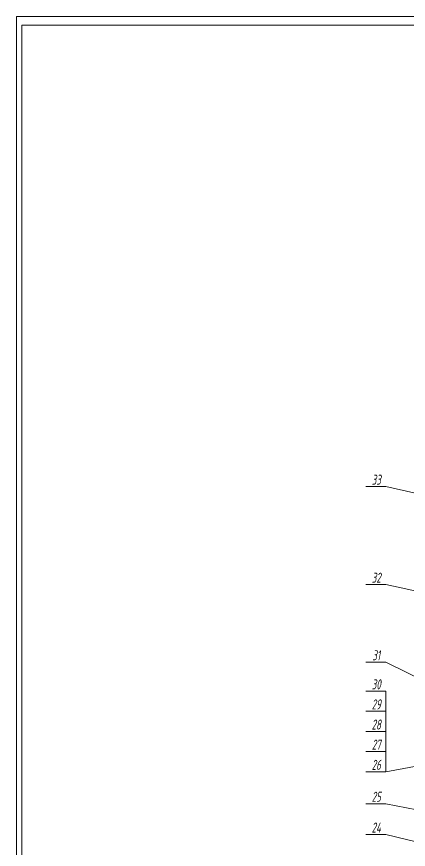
# Model space of a CAD drawing. Header units: inches. Extents: x 16 to 1170, y 5 to 1869.
# Drawn here: x 16.5 to 210.9, y 1455.6 to 1869.1 of the extents above; entities that cross this region are included whole.
import ezdxf
from ezdxf.enums import TextEntityAlignment as Align

# ---------------------------------------------------------------- set-up
doc = ezdxf.new("R2010")
doc.units = ezdxf.units.IN
doc.header["$MEASUREMENT"] = 0
for name, color, linetype, lineweight in [('标注线', 20, 'Continuous', 0), ('粗实线', 7, 'Continuous', 0), ('细实线2', 130, 'Continuous', 0)]:
    doc.layers.add(name, color=color, linetype=linetype, lineweight=lineweight)
doc.styles.add('HZ', font='gbeitc.shx', dxfattribs={"width": 0.75, "bigfont": 'hztxt3.shx'})

msp = doc.modelspace()

# ---------------------------------------------------------------- linework, layer by layer
at = {"layer": '标注线'}
for p, q in [((199.794106, 1635.710721), (248.535592, 1624.676559)), ((199.771465, 1587.062892), (248.535592, 1576.325971)), ((199.771465, 1548.543665), (228.535592, 1534.299102)), ((199.771465, 1534.127101), (199.771465, 1524.127101)), ((199.771465, 1524.127101), (199.771465, 1514.127101)), ((199.771465, 1514.127101), (199.771465, 1504.127101)), ((199.771465, 1504.127101), (199.771465, 1494.127101)), ((199.771465, 1494.127101), (242.435592, 1501.899102)), ((199.771465, 1478.253565), (252.335592, 1467.747987)), ((199.771465, 1462.979867), (249.135592, 1451.018959))]:
    msp.add_line(p, q, dxfattribs=at)
at = {"layer": '粗实线', "color": 7}
for points in [[(1169.559893, 1869.092267), (16.48942, 1869.092267), (16.48942, 5.125825), (1169.559893, 5.125825)], [(19.119851, 9.377981), (1166.929462, 9.377981), (1166.929462, 1864.840111), (19.119851, 1864.840111)]]:
    msp.add_lwpolyline(points, close=True, dxfattribs=at)
at = {"layer": '细实线2', "color": 0}
for p, q in [((199.794106, 1635.710721), (189.794106, 1635.710721)), ((199.771465, 1587.062892), (189.771465, 1587.062892)), ((199.771465, 1548.543665), (189.771465, 1548.543665)), ((199.771465, 1534.127101), (189.771465, 1534.127101)), ((199.771465, 1524.127101), (189.771465, 1524.127101)), ((199.771465, 1514.127101), (189.771465, 1514.127101)), ((199.771465, 1504.127101), (189.771465, 1504.127101)), ((199.771465, 1494.127101), (189.771465, 1494.127101)), ((199.771465, 1478.253565), (189.771465, 1478.253565)), ((199.771465, 1462.979867), (189.771465, 1462.979867))]:
    msp.add_line(p, q, dxfattribs=at)

# ---------------------------------------------------------------- texts
at = {"layer": '细实线2', "style": 'HZ', "width": 0.75}
for s, p in [('33', (195.049741, 1639.148455)), ('32', (195.0271, 1590.500626)), ('31', (195.0271, 1551.981399)), ('30', (195.0271, 1537.564835)), ('29', (195.0271, 1527.564835)), ('28', (195.0271, 1517.564835)), ('27', (195.0271, 1507.564835)), ('26', (195.0271, 1497.564835)), ('25', (195.0271, 1481.691299)), ('24', (195.0271, 1466.417601))]:
    msp.add_text(s, height=5, dxfattribs=at).set_placement(p, align=Align.MIDDLE)

doc.saveas('drawing.dxf')
